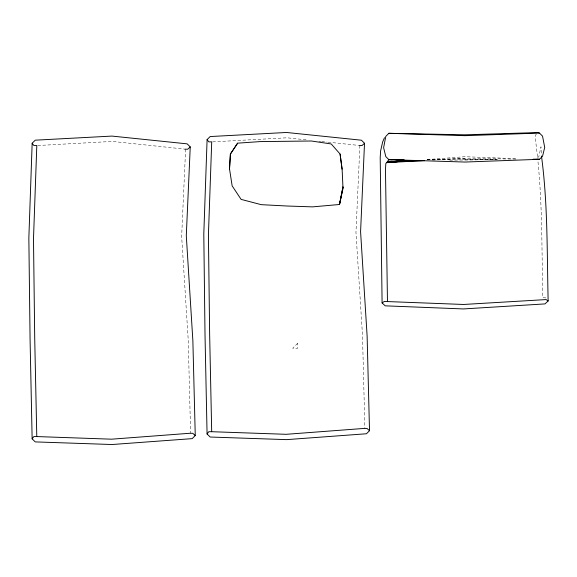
<?xml version="1.0" encoding="UTF-8"?>
<svg xmlns="http://www.w3.org/2000/svg" width="577" height="577" viewBox="0 0 577 577"><rect width="100%" height="100%" fill="white"/><g stroke="black" fill="none" stroke-linecap="round" stroke-linejoin="round"><path stroke-width="0.43" stroke-dasharray="2.88 2.16" d="M185.606 149.198L181.654 236.469L188.217 339.788L190.612 433.291M359.897 145.534L355.959 232.437L362.5 335.331L364.888 428.444M536.401 133.9L535.658 135.105L535.773 141.863L537.62 158.011M537.605 157.752L538.839 156.648L540.981 146.81L541.414 155.581M427.095 159.577L464.846 156.72L516.905 158.689M37.793 145.519L112.428 141.43L183.818 149.01M212.697 141.87L287.021 137.795L307.462 139.966M432.534 160.11L464.918 158.329L516.076 159.101M427.175 159.851L464.918 158.329M449.678 160.168L497.28 159.613M427.362 159.75L497.251 159.656M464.961 159.858L497.403 159.649M545.914 297.912L542.82 297.66C541.688 251.392 542.531 204.972 537.692 158.87M319.016 141.192L320.79 141.379M321.685 141.48L327.015 142.043M327.902 142.137L358.115 145.346M297.617 343.322L292.683 348.263L297.617 348.263L297.617 343.322"/><path stroke-width="0.87" d="M32.161 143.24L28.85 238.099L30.076 339.319L32.139 438.845L35.24 441.903L112.068 444.521L192.163 438.635L195.257 435.57L192.862 340.545L186.292 235.704L190.244 146.919L187.15 143.853L111.931 136.085L35.255 140.175L32.161 143.24L33.892 145.519L36.805 145.519L33.495 238.856L34.721 338.562L36.784 436.565L111.577 439.184L189.624 433.291L192.747 433.291L195.257 435.57M207.093 139.598L203.796 234.06L205.015 334.862L207.071 433.976L210.158 437.027L286.668 439.631L366.424 433.767L369.511 430.716L367.123 336.088L360.582 231.68L364.52 143.262L361.433 140.211L286.531 132.479L210.179 136.547L207.093 139.598L208.816 141.87L211.716 141.87L208.42 234.817L209.639 334.105L211.694 431.704L286.178 434.308L363.899 428.444L367.008 428.444L369.511 430.716M229.516 168.888L230.403 154.023L237.623 143.161L259.96 141.603L311.414 141.004L331.22 143.961L340.084 154.023L342.103 168.83L343.005 188.491L339.5 204.496L312.539 206.869L287.13 206.018L261.222 204.662L241.107 199.382L232.149 185.873L229.516 168.888L230.403 154.023M384.498 137.715L382.717 141.747L380.596 150.986L380.2 157.629L382.097 302.932L385.227 305.839L463.403 308.94L544.969 303.906L548.15 300.97C546.946 252.769 547.912 204.345 541.529 156.454M230.403 154.045L237.623 143.161M32.139 438.845L33.87 436.565L36.784 436.565M207.071 433.976L208.795 431.704L211.694 431.704M388.862 133.301L385.789 136.367L383.626 147.698L385.789 156.576L388.862 159.634L464.997 162.05L539.466 159.295L542.539 156.252L544.702 147.416L542.539 136.136L539.466 133.071L537.872 132.573L464.954 134.809L388.862 133.301L464.997 135.674L539.466 133.071M190.244 146.919L187.734 149.198L184.611 149.198M364.52 143.262L362.017 145.534L358.908 145.534M382.097 302.932L384.369 301.446L463.569 304.468L546.102 299.578L548.15 300.97M397.438 161.82L386.648 162.642L385.847 163.435L385.465 169.321L387.47 301.648M401.029 161.553L404.628 161.279M410.918 160.803L412.714 160.666M533.061 159.302L539.466 159.295L533.184 159.346M421.737 160.709L386.648 162.642L388.862 159.634L404.08 159.685M392.122 161.264L387.629 161.445L424.499 160.687M395.714 161.12L406.496 160.68M532.549 159.418L537.952 159.382M342.046 169.184L340.091 154.081M342.969 186.998L339.5 204.496L342.969 186.998"/></g></svg>
